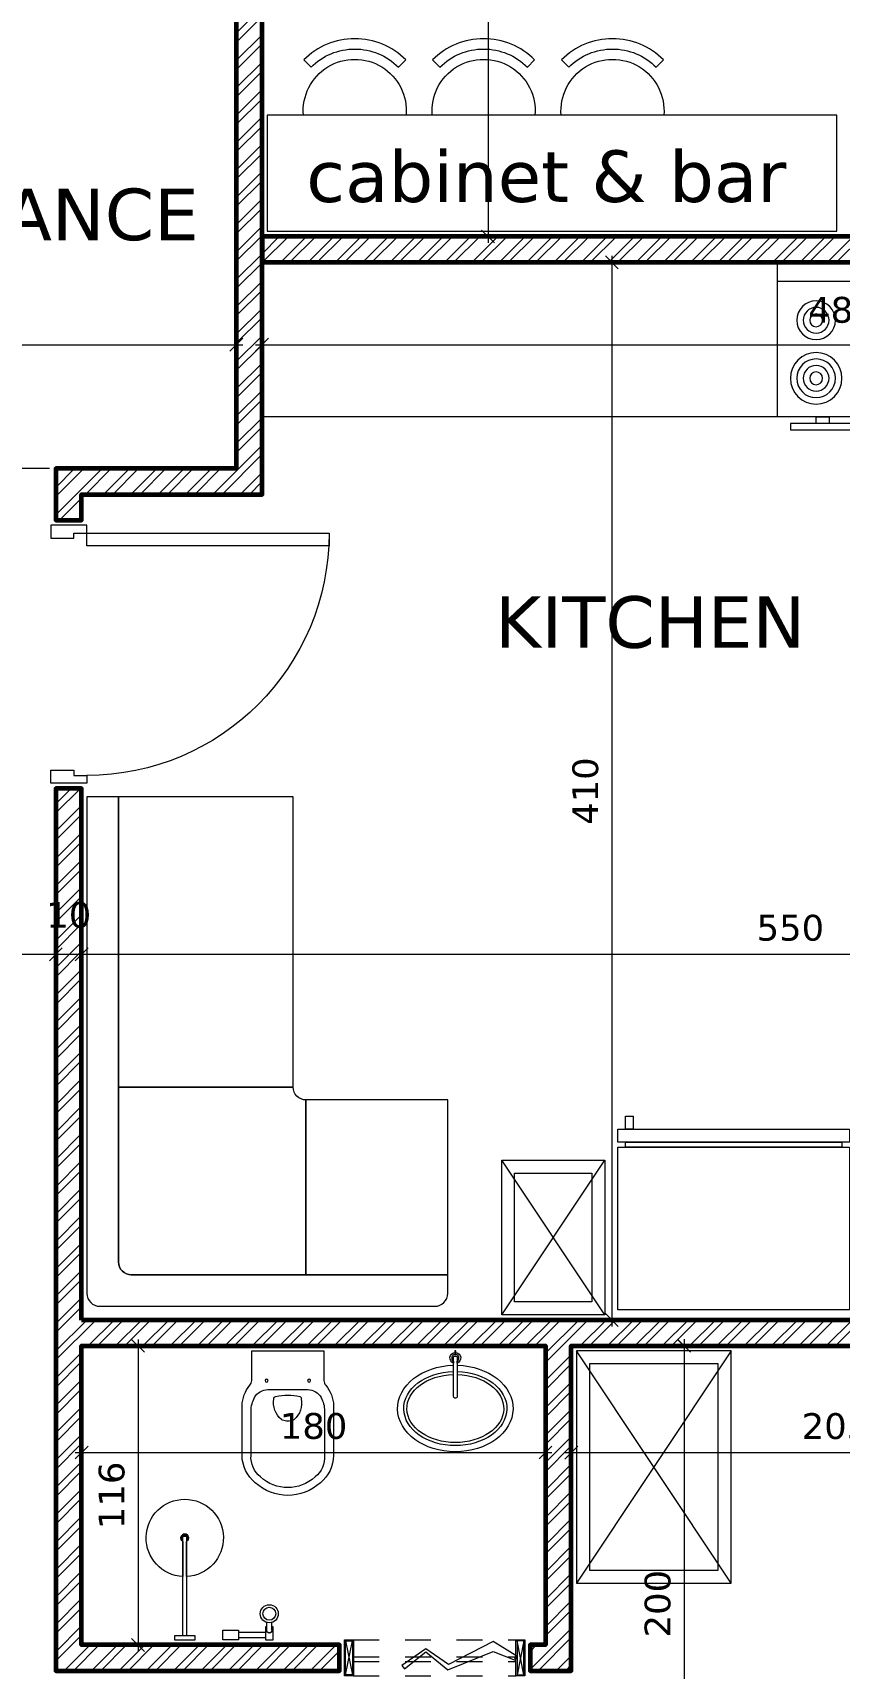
# Model space of a CAD drawing. Header units: inches. Extents: x -48 to 777, y -156 to 510.
# Drawn here: x 304.19 to 307.32, y 141.91 to 148.25 of the extents above; entities that cross this region are included whole.
import ezdxf

# ---------------------------------------------------------------- set-up
doc = ezdxf.new("R2010")
doc.units = ezdxf.units.IN
doc.header["$MEASUREMENT"] = 0
doc.set_wipeout_variables(frame=1)
doc.linetypes.add('ACAD_ISO10W100', pattern=[18, 12, -3, 0, -3])
doc.linetypes.add('HIDDEN2', pattern=[0.1875, 0.125, -0.0625])
doc.layers.get('Defpoints').update_dxf_attribs({"lineweight": 5})
for name, color, linetype, lineweight in [('A-DIM', 9, 'Continuous', 5), ('A-DOORS', 38, 'Continuous', 20), ('A-FURN1', 211, 'Continuous', 15), ('A-LEVELS', 139, 'Continuous', 20), ('A-LIMIT LOT', 235, 'ACAD_ISO10W100', 20), ('A-NOTES', 151, 'Continuous', 20), ('A-SANITARY', 120, 'Continuous', 5), ('A-TEXT', 50, 'Continuous', 15), ('A-WALLS', 7, 'Continuous', 60), ('H-WALLS', 51, 'Continuous', 5), ('modificat', 127, 'Continuous', 15)]:
    doc.layers.add(name, color=color, linetype=linetype, lineweight=lineweight)
doc.layers.add('pts pc', color=7, linetype='Continuous')
doc.styles.add('5mm', font='simplex_.ttf', dxfattribs={"height": 5})
doc.styles.add('ROMAND', font='verdana.ttf')
doc.dimstyles.new('M-1.50', dxfattribs={"dimtxt": 0.1, "dimasz": 0.05, "dimexe": 0.025, "dimexo": 0.025, "dimgap": 0.05, "dimtad": 1, "dimlfac": 100, "dimrnd": 0.5, "dimzin": 9, "dimdsep": 46, "dimtxsty": 'ROMAND', "dimblk": 'OBLIQUE', "dimcen": 1, "dimdle": 0.025, "dimclrd": 256, "dimclre": 256, "dimclrt": 2, "dimadec": 0, "dimazin": 0, "dimtfac": 0.666667, "dimtmove": 2, "dimatfit": 3, "dimfxl": 0.04, "dimtolj": 1, "dimtzin": 5, "dimlwd": -1, "dimlwe": -1, "dimarcsym": 0})
pattern_1 = [(45, (-242.49175, -175.21088), (-0.053033009, 0.053033009), []), (45, (-242.4564, -175.21088), (-0.053033009, 0.053033009), [])]

# ---------------------------------------------------------------- blocks, each defined once
blk = doc.blocks.new('*U36')
for points in [[(130, -160), (100, -160), (100, -20), (150, -20), (150, -110), (130, -110), (130, -160)], [(1070, -160), (1100, -160), (1100, -20), (1050, -20), (1050, -110), (1070, -110), (1070, -160)], [(180, -1100), (180, -160), (130, -160), (130, -1100)]]:
    blk.add_lwpolyline(points, close=True)
blk.add_arc((130, -160), 940, 270, 0)
blk = doc.blocks.new('DZGXFDHYN')
for points in [[(28.3776, 30.5482), (29.2776, 30.5482), (29.2776, 31.1782), (28.3776, 31.1782)], [(28.3776, 30.4782), (29.2776, 30.4782), (29.2776, 30.5282), (28.3776, 30.5282)], [(28.4076, 30.5282), (29.2476, 30.5282), (29.2476, 30.5482), (28.4076, 30.5482)], [(28.4376, 30.4782), (28.4076, 30.4782), (28.4076, 30.4282), (28.4376, 30.4282)]]:
    blk.add_lwpolyline(points, close=True)
blk = doc.blocks.new('dgfbd')
for p, q in [((329.9043, -20.2022), (329.9043, -19.4522)), ((329.9543, -19.9022), (329.9543, -19.7522)), ((329.9543, -19.7522), (330.3543, -19.7522)), ((329.9793, -19.9022), (329.9793, -19.7522)), ((330.3293, -19.7772), (329.9793, -19.7772)), ((330.3293, -19.7522), (330.3293, -19.9022)), ((330.3543, -19.7522), (330.3543, -19.9022)), ((329.9793, -19.8022), (330.3293, -19.8022)), ((330.3293, -19.8272), (329.9793, -19.8272)), ((330.3543, -19.9022), (329.9543, -19.9022)), ((329.9793, -19.8522), (330.3293, -19.8522)), ((330.3293, -19.8772), (329.9793, -19.8772))]:
    blk.add_line(p, q)
for points in [[(330.4293, -19.4522), (329.8293, -19.4522), (329.8293, -20.2022), (330.4293, -20.2022)], [(330.4543, -19.5022), (330.4793, -19.5022), (330.4793, -20.1522), (330.4543, -20.1522)], [(330.4293, -19.6522), (330.4543, -19.6522), (330.4543, -19.6022), (330.4293, -19.6022)], [(330.4293, -20.0022), (330.4543, -20.0022), (330.4543, -20.0522), (330.4293, -20.0522)]]:
    blk.add_lwpolyline(points, close=True)
for centre, radius in [((330.0543, -19.6022), 0.075), ((330.2793, -19.6022), 0.1), ((330.2793, -19.6022), 0.075), ((330.0543, -19.6022), 0.05), ((330.0543, -19.6022), 0.025), ((330.2793, -19.6022), 0.05), ((330.2793, -19.6022), 0.025), ((330.0543, -20.0522), 0.1), ((330.0543, -20.0522), 0.075), ((330.2793, -20.0522), 0.075), ((330.0543, -20.0522), 0.05), ((330.0543, -20.0522), 0.025), ((330.2793, -20.0522), 0.05), ((330.2793, -20.0522), 0.025)]:
    blk.add_circle(centre, radius)
blk = doc.blocks.new('_Oblique')
at = {"color": 0, "linetype": 'ByBlock', "lineweight": -2}
blk.add_line((-0.5, -0.5), (0.5, 0.5), dxfattribs=at)
blk = doc.blocks.new('*D86')
at = {"layer": 'A-DIM', "transparency": 16777216}
blk.add_line((305.9536, 154.8334), (305.9536, 147.4334), dxfattribs=at)
at = {"layer": 'Defpoints', "color": 0, "transparency": 16777216}
for p in [(305.9536, 154.8084), (305.9536, 147.4584), (305.9536, 147.4584)]:
    blk.add_point(p, dxfattribs=at)
at = {"layer": 'A-DIM', "transparency": 16777216, "xscale": 0.05, "yscale": 0.05, "zscale": 0.05}
for p, rotation in [((305.9536, 154.8084), 90), ((305.9536, 147.4584), 270)]:
    blk.add_blockref('_Oblique', p, dxfattribs=dict(at, rotation=rotation))
at = {"layer": 'A-DIM', "color": 2, "transparency": 16777216, "insert": (305.8515, 151.1334), "char_height": 0.1, "attachment_point": 5, "rotation": 90, "style": 'ROMAND'}
blk.add_mtext('\\A1;735', dxfattribs=at)
blk = doc.blocks.new('*D88')
at = {"layer": 'A-DIM', "transparency": 16777216}
for p, q in [((297.3518, 147.0384), (305.0018, 147.0384)), ((297.3768, 147.0134), (297.3768, 147.0134))]:
    blk.add_line(p, q, dxfattribs=at)
at = {"layer": 'Defpoints', "color": 0, "transparency": 16777216}
for p in [(297.3768, 147.0384), (304.9768, 147.0384), (304.9768, 147.0384)]:
    blk.add_point(p, dxfattribs=at)
at = {"layer": 'A-DIM', "transparency": 16777216, "xscale": 0.05, "yscale": 0.05, "zscale": 0.05, "rotation": 180}
blk.add_blockref('_Oblique', (297.3768, 147.0384), dxfattribs=at)
at = {"layer": 'A-DIM', "transparency": 16777216, "xscale": 0.05, "yscale": 0.05, "zscale": 0.05}
blk.add_blockref('_Oblique', (304.9768, 147.0384), dxfattribs=at)
at = {"layer": 'A-DIM', "color": 2, "transparency": 16777216, "insert": (301.1768, 147.1405), "char_height": 0.1, "attachment_point": 5, "style": 'ROMAND'}
blk.add_mtext('\\A1;760', dxfattribs=at)
blk = doc.blocks.new('*D89')
at = {"layer": 'A-DIM', "transparency": 16777216}
blk.add_line((305.0518, 147.0384), (309.9018, 147.0384), dxfattribs=at)
at = {"layer": 'Defpoints', "color": 0, "transparency": 16777216}
for p in [(305.0768, 147.0384), (309.8768, 147.0384), (309.8768, 147.0384)]:
    blk.add_point(p, dxfattribs=at)
at = {"layer": 'A-DIM', "transparency": 16777216, "xscale": 0.05, "yscale": 0.05, "zscale": 0.05, "rotation": 180}
blk.add_blockref('_Oblique', (305.0768, 147.0384), dxfattribs=at)
at = {"layer": 'A-DIM', "transparency": 16777216, "xscale": 0.05, "yscale": 0.05, "zscale": 0.05}
blk.add_blockref('_Oblique', (309.8768, 147.0384), dxfattribs=at)
at = {"layer": 'A-DIM', "color": 2, "transparency": 16777216, "insert": (307.3268, 147.173), "char_height": 0.1, "attachment_point": 5, "style": 'ROMAND'}
blk.add_mtext('\\A1;480', dxfattribs=at)
blk = doc.blocks.new('*D112')
at = {"layer": 'A-DIM', "transparency": 16777216}
for p, q in [((306.2768, 142.7677), (306.2768, 142.7677)), ((306.2518, 142.7427), (308.3518, 142.7427))]:
    blk.add_line(p, q, dxfattribs=at)
at = {"layer": 'Defpoints', "color": 0, "transparency": 16777216}
for p in [(306.2768, 142.7427), (308.3268, 142.7427), (308.3268, 142.7427)]:
    blk.add_point(p, dxfattribs=at)
at = {"layer": 'A-DIM', "transparency": 16777216, "xscale": 0.05, "yscale": 0.05, "zscale": 0.05, "rotation": 180}
blk.add_blockref('_Oblique', (306.2768, 142.7427), dxfattribs=at)
at = {"layer": 'A-DIM', "transparency": 16777216, "xscale": 0.05, "yscale": 0.05, "zscale": 0.05}
blk.add_blockref('_Oblique', (308.3268, 142.7427), dxfattribs=at)
at = {"layer": 'A-DIM', "color": 2, "transparency": 16777216, "insert": (307.3018, 142.8448), "char_height": 0.1, "attachment_point": 5, "style": 'ROMAND'}
blk.add_mtext('\\A1;205', dxfattribs=at)
blk = doc.blocks.new('*D113')
at = {"layer": 'A-DIM', "transparency": 16777216}
blk.add_line((306.7142, 143.1819), (306.7142, 141.1319), dxfattribs=at)
at = {"layer": 'Defpoints', "color": 0, "transparency": 16777216}
for p in [(306.7142, 143.1569), (306.7142, 141.1569), (306.7142, 141.1569)]:
    blk.add_point(p, dxfattribs=at)
at = {"layer": 'A-DIM', "transparency": 16777216, "xscale": 0.05, "yscale": 0.05, "zscale": 0.05}
for p, rotation in [((306.7142, 143.1569), 90), ((306.7142, 141.1569), 270)]:
    blk.add_blockref('_Oblique', p, dxfattribs=dict(at, rotation=rotation))
at = {"layer": 'A-DIM', "color": 2, "transparency": 16777216, "insert": (306.6122, 142.1569), "char_height": 0.1, "attachment_point": 5, "rotation": 90, "style": 'ROMAND'}
blk.add_mtext('\\A1;200', dxfattribs=at)
blk = doc.blocks.new('*D124')
at = {"layer": 'A-DIM', "transparency": 16777216}
for p, q in [((306.359, 147.3584), (306.459, 147.3584)), ((306.434, 147.3834), (306.434, 143.2319))]:
    blk.add_line(p, q, dxfattribs=at)
at = {"layer": 'Defpoints', "color": 0, "transparency": 16777216}
for p in [(306.334, 147.3584), (306.434, 143.2569), (306.434, 143.2569)]:
    blk.add_point(p, dxfattribs=at)
at = {"layer": 'A-DIM', "transparency": 16777216, "xscale": 0.05, "yscale": 0.05, "zscale": 0.05}
for p, rotation in [((306.434, 147.3584), 90), ((306.434, 143.2569), 270)]:
    blk.add_blockref('_Oblique', p, dxfattribs=dict(at, rotation=rotation))
at = {"layer": 'A-DIM', "color": 2, "transparency": 16777216, "insert": (306.3319, 145.3077), "char_height": 0.1, "attachment_point": 5, "rotation": 90, "style": 'ROMAND'}
blk.add_mtext('\\A1;410', dxfattribs=at)
blk = doc.blocks.new('*D244')
at = {"layer": 'A-DIM', "transparency": 16777216}
for p, q in [((303.1518, 144.6751), (304.3018, 144.6751)), ((303.1768, 144.5426), (303.1768, 144.7001)), ((304.2768, 144.5051), (304.2768, 144.7001))]:
    blk.add_line(p, q, dxfattribs=at)
at = {"layer": 'Defpoints', "color": 0, "transparency": 16777216}
for p in [(304.2768, 144.6751), (303.1768, 144.5176), (304.2768, 144.4801)]:
    blk.add_point(p, dxfattribs=at)
at = {"layer": 'A-DIM', "transparency": 16777216, "xscale": 0.05, "yscale": 0.05, "zscale": 0.05, "rotation": 180}
blk.add_blockref('_Oblique', (303.1768, 144.6751), dxfattribs=at)
at = {"layer": 'A-DIM', "transparency": 16777216, "xscale": 0.05, "yscale": 0.05, "zscale": 0.05}
blk.add_blockref('_Oblique', (304.2768, 144.6751), dxfattribs=at)
at = {"layer": 'A-DIM', "color": 2, "transparency": 16777216, "insert": (303.7268, 144.7771), "char_height": 0.1, "attachment_point": 5, "style": 'ROMAND'}
blk.add_mtext('\\A1;110', dxfattribs=at)
blk = doc.blocks.new('*D245')
at = {"layer": 'A-DIM', "transparency": 16777216}
for p, q in [((304.2518, 144.6751), (304.4018, 144.6751)), ((304.2768, 144.5051), (304.2768, 144.7001)), ((304.3768, 144.5613), (304.3768, 144.7001))]:
    blk.add_line(p, q, dxfattribs=at)
at = {"layer": 'Defpoints', "color": 0, "transparency": 16777216}
for p in [(304.3768, 144.6751), (304.3768, 144.5363), (304.2768, 144.4801)]:
    blk.add_point(p, dxfattribs=at)
at = {"layer": 'A-DIM', "transparency": 16777216, "xscale": 0.05, "yscale": 0.05, "zscale": 0.05, "rotation": 180}
blk.add_blockref('_Oblique', (304.2768, 144.6751), dxfattribs=at)
at = {"layer": 'A-DIM', "transparency": 16777216, "xscale": 0.05, "yscale": 0.05, "zscale": 0.05}
blk.add_blockref('_Oblique', (304.3768, 144.6751), dxfattribs=at)
at = {"layer": 'A-DIM', "color": 2, "transparency": 16777216, "insert": (304.3268, 144.8271), "char_height": 0.1, "attachment_point": 5, "style": 'ROMAND'}
blk.add_mtext('\\A1;10', dxfattribs=at)
blk = doc.blocks.new('*D246')
at = {"layer": 'A-DIM', "transparency": 16777216}
for p, q in [((304.3518, 144.6751), (309.9018, 144.6751)), ((304.3768, 144.5613), (304.3768, 144.7001)), ((309.8768, 144.5577), (309.8768, 144.7001))]:
    blk.add_line(p, q, dxfattribs=at)
at = {"layer": 'Defpoints', "color": 0, "transparency": 16777216}
for p in [(309.8768, 144.6751), (304.3768, 144.5363), (309.8768, 144.5327)]:
    blk.add_point(p, dxfattribs=at)
at = {"layer": 'A-DIM', "transparency": 16777216, "xscale": 0.05, "yscale": 0.05, "zscale": 0.05, "rotation": 180}
blk.add_blockref('_Oblique', (304.3768, 144.6751), dxfattribs=at)
at = {"layer": 'A-DIM', "transparency": 16777216, "xscale": 0.05, "yscale": 0.05, "zscale": 0.05}
blk.add_blockref('_Oblique', (309.8768, 144.6751), dxfattribs=at)
at = {"layer": 'A-DIM', "color": 2, "transparency": 16777216, "insert": (307.1268, 144.7771), "char_height": 0.1, "attachment_point": 5, "style": 'ROMAND'}
blk.add_mtext('\\A1;550', dxfattribs=at)
blk = doc.blocks.new('*D259')
at = {"layer": 'A-DIM', "transparency": 16777216}
for p, q in [((303.2018, 148.5584), (303.428, 148.5584)), ((303.403, 148.5834), (303.403, 146.5334)), ((304.2518, 146.5584), (303.378, 146.5584))]:
    blk.add_line(p, q, dxfattribs=at)
at = {"layer": 'Defpoints', "color": 0, "transparency": 16777216}
for p in [(303.1768, 148.5584), (303.403, 146.5584), (304.2768, 146.5584)]:
    blk.add_point(p, dxfattribs=at)
at = {"layer": 'A-DIM', "transparency": 16777216, "xscale": 0.05, "yscale": 0.05, "zscale": 0.05}
for p, rotation in [((303.403, 148.5584), 90), ((303.403, 146.5584), 270)]:
    blk.add_blockref('_Oblique', p, dxfattribs=dict(at, rotation=rotation))
at = {"layer": 'A-DIM', "color": 2, "transparency": 16777216, "insert": (303.3009, 147.5584), "char_height": 0.1, "attachment_point": 5, "rotation": 90, "style": 'ROMAND'}
blk.add_mtext('\\A1;200', dxfattribs=at)
blk = doc.blocks.new('*D260')
at = {"layer": 'A-DIM', "transparency": 16777216}
for p, q in [((303.403, 146.5834), (303.403, 140.8519)), ((304.2518, 146.5584), (303.378, 146.5584))]:
    blk.add_line(p, q, dxfattribs=at)
at = {"layer": 'Defpoints', "color": 0, "transparency": 16777216}
for p in [(304.2768, 146.5584), (303.403, 140.8769), (303.403, 140.8769)]:
    blk.add_point(p, dxfattribs=at)
at = {"layer": 'A-DIM', "transparency": 16777216, "xscale": 0.05, "yscale": 0.05, "zscale": 0.05}
for p, rotation in [((303.403, 146.5584), 90), ((303.403, 140.8769), 270)]:
    blk.add_blockref('_Oblique', p, dxfattribs=dict(at, rotation=rotation))
at = {"layer": 'A-DIM', "color": 2, "transparency": 16777216, "insert": (303.3007, 143.7177), "char_height": 0.1, "attachment_point": 5, "rotation": 90, "style": 'ROMAND'}
blk.add_mtext('\\A1;568', dxfattribs=at)
blk = doc.blocks.new('43535423')
for p, q in [((4445436.5, 161855), (4445462.8, 161986.3)), ((4445436.5, 161986.3), (4445462.8, 161855)), ((4446097.1, 161850.7), (4446097.1, 161990.7)), ((4446127.8, 161855), (4446101.5, 161986.3)), ((4446127.8, 161986.3), (4446101.5, 161855))]:
    blk.add_line(p, q)
at = {"linetype": 'HIDDEN2'}
for p, q in [((4445467.1, 161990.7), (4446097.1, 161990.7)), ((4445467.1, 161924), (4446097.1, 161924)), ((4445467.1, 161906.5), (4446097.1, 161906.5)), ((4445467.1, 161850.7), (4446097.1, 161850.7))]:
    blk.add_line(p, q, dxfattribs=at)
for points in [[(4445432.1, 161850.7), (4445432.1, 161990.7), (4445467.1, 161990.7), (4445467.1, 161850.7)], [(4445436.5, 161855), (4445436.5, 161986.3), (4445462.8, 161986.3), (4445462.8, 161855)], [(4446097.1, 161850.7), (4446097.1, 161990.7), (4446132.1, 161990.7), (4446132.1, 161850.7)], [(4446127.8, 161855), (4446127.8, 161986.3), (4446101.5, 161986.3), (4446101.5, 161855)]]:
    blk.add_lwpolyline(points, close=True)
blk.add_lwpolyline([(4445665.1, 161877.8), (4445747.1, 161943.4), (4445833.2, 161874.6), (4446009.6, 161945.2), (4446093.9, 161911.5), (4446100.4, 161927.8), (4446009.6, 161984.1), (4445836.1, 161894.7), (4445747.1, 161955.6), (4445654.2, 161891.5), (4445665.1, 161877.8)])
blk.add_circle((4446097.1, 161919.6), 4.38)
blk = doc.blocks.new('A$C114C6178')
for points in [[(177.5, -211.9, 0.16864), (147.3, -132.7, -0.198912), (140, -115), (140, 0), (-140, 0), (-140, -115, -0.198912), (-147.3, -132.7, 0.16864), (-177.5, -211.9), (-177.5, -405, 0.225866), (-126.2, -510.7, 0.390178), (126.2, -510.7, 0.225866), (177.5, -405)], [(142.8, -231.9, 0.110329), (129.5, -180.6, 0.254034), (77, -150), (-77, -150, 0.254034), (-129.5, -180.6, 0.110329), (-142.8, -231.9), (-142.8, -405, 0.247706), (-105.9, -488.7, 0.390724), (106.2, -488.4, 0.246571), (142.8, -405)], [(54.9, -185.7, 0.338204), (47.1, -176.5, 0.109547), (-47.1, -176.5, 0.38369), (-52.4, -185.7, 0.252795), (-25.1, -266.2, 0.060555), (-21, -268.7, 0.083015), (0, -272.4, 0.083015), (21, -268.7, 0.060555), (25.1, -266.2, 0.250335)]]:
    blk.add_lwpolyline(points, format="xyb", close=True)
for centre in [(-82.5, -115), (82.5, -115)]:
    blk.add_circle(centre, 5.91)
blk = doc.blocks.new('fghjgcfd')
blk.add_lwpolyline([(114.5988, -90.6044), (114.5932, -90.6044), (114.5932, -90.6223), (114.5988, -90.6223)], close=True)
for points in [[(114.5932, -90.6209, 0.697476), (114.5868, -90.6535), (114.5868, -90.6631, -0.791584), (114.5932, -90.6121)], [(114.6052, -90.8243, -0.509087), (114.5932, -90.8331, -0.325305), (114.5868, -90.8243), (114.5868, -90.6384, -1), (114.6052, -90.6384)], [(114.6052, -90.6631), (114.6052, -90.6535, 0.697476), (114.5988, -90.6209), (114.5988, -90.6121, -0.791584)]]:
    blk.add_lwpolyline(points, format="xyb", close=True)
at = {"extrusion": (0, 0, -1)}
for major_axis, ratio, start_param, end_param in [((-0.28, 0), 0.75, 7.88683, 14.104318), ((-0.25, 0), 0.72, 7.890774, 14.100375), ((-0.235, 0), 0.702128, 7.893123, 14.098025)]:
    blk.add_ellipse((114.596, -90.8834), major_axis=major_axis, ratio=ratio, start_param=start_param, end_param=end_param, dxfattribs=at)
blk = doc.blocks.new('A$C4CB417C4')
blk.add_lwpolyline([(245.2, 7), (381.7, 7, -4.038071), (381.7, -7), (245.2, -7, 42.833797)], format="xyb", close=True)
at = {"ltscale": 0.1}
blk.add_lwpolyline([(0, 40), (15, 40), (15, -40), (0, -40)], close=True, dxfattribs=at)
blk.add_lwpolyline([(402, 7), (15, 7), (15, -7), (402, -7)], close=True)
for radius, start, end in [(150, 182.67477, 177.32523), (15, 207.81814, 152.18186), (12, 215.68533, 144.31467)]:
    blk.add_arc((395, 0), radius, start, end, dxfattribs=at)
blk = doc.blocks.new('A$C666D454D')
at = {"ltscale": 0.1}
for p, q in [((37, 10), (67.5, 10)), ((37, -10), (67.5, -10))]:
    blk.add_line(p, q, dxfattribs=at)
blk.add_lwpolyline([(37, 11), (47, 11), (47, 10.5), (50, 10.5), (50, 15), (0, 15), (0, -15), (50, -15), (50, -10.5), (47, -10.5), (47, -11), (37, -11, -1)], format="xyb", close=True, dxfattribs=at)
blk.add_lwpolyline([(37, -10), (37, -10), (37, -10, -1), (37, 10), (37, 10), (37, 10)], format="xyb", dxfattribs=at)
for radius in [35, 25]:
    blk.add_circle((101, 0), radius, dxfattribs=at)
blk = doc.blocks.new('A$C05B82E3A')
at = {"ltscale": 0.1}
for p, q in [((-30, 29), (-135, 29)), ((-30, 9), (-135, 9))]:
    blk.add_line(p, q, dxfattribs=at)
blk.add_lwpolyline([(30, 0), (30, 38), (-30, 38), (-30, 0)], close=True, dxfattribs=at)
at = {"ltscale": 0.1, "xscale": -1, "rotation": 270}
blk.add_blockref('A$C666D454D', (-150, 0), dxfattribs=at)
blk = doc.blocks.new('*D1165')
at = {"layer": 'A-DIM', "transparency": 16777216}
blk.add_line((304.3518, 142.743), (306.2018, 142.743), dxfattribs=at)
at = {"layer": 'Defpoints', "color": 0, "transparency": 16777216}
for p in [(304.3768, 142.743), (306.1768, 142.743), (306.1768, 142.743)]:
    blk.add_point(p, dxfattribs=at)
at = {"layer": 'A-DIM', "transparency": 16777216, "xscale": 0.05, "yscale": 0.05, "zscale": 0.05, "rotation": 180}
blk.add_blockref('_Oblique', (304.3768, 142.743), dxfattribs=at)
at = {"layer": 'A-DIM', "transparency": 16777216, "xscale": 0.05, "yscale": 0.05, "zscale": 0.05}
blk.add_blockref('_Oblique', (306.1768, 142.743), dxfattribs=at)
at = {"layer": 'A-DIM', "color": 2, "transparency": 16777216, "insert": (305.2768, 142.8452), "char_height": 0.1, "attachment_point": 5, "style": 'ROMAND'}
blk.add_mtext('\\A1;180', dxfattribs=at)
blk = doc.blocks.new('*D1166')
at = {"layer": 'A-DIM', "transparency": 16777216}
blk.add_line((304.5957, 143.1819), (304.5957, 141.9719), dxfattribs=at)
at = {"layer": 'Defpoints', "color": 0, "transparency": 16777216}
for p in [(304.5957, 143.1569), (304.5957, 141.9969), (304.5957, 141.9969)]:
    blk.add_point(p, dxfattribs=at)
at = {"layer": 'A-DIM', "transparency": 16777216, "xscale": 0.05, "yscale": 0.05, "zscale": 0.05}
for p, rotation in [((304.5957, 143.1569), 90), ((304.5957, 141.9969), 270)]:
    blk.add_blockref('_Oblique', p, dxfattribs=dict(at, rotation=rotation))
at = {"layer": 'A-DIM', "color": 2, "transparency": 16777216, "insert": (304.4937, 142.5769), "char_height": 0.1, "attachment_point": 5, "rotation": 90, "style": 'ROMAND'}
blk.add_mtext('\\A1;116', dxfattribs=at)
blk = doc.blocks.new('*D1167')
at = {"layer": 'A-DIM', "transparency": 16777216}
blk.add_line((306.7142, 143.1821), (306.7142, 141.1321), dxfattribs=at)
at = {"layer": 'Defpoints', "color": 0, "transparency": 16777216}
for p in [(306.7142, 143.1571), (306.7142, 141.1571), (306.7142, 141.1571)]:
    blk.add_point(p, dxfattribs=at)
at = {"layer": 'A-DIM', "transparency": 16777216, "xscale": 0.05, "yscale": 0.05, "zscale": 0.05}
for p, rotation in [((306.7142, 143.1571), 90), ((306.7142, 141.1571), 270)]:
    blk.add_blockref('_Oblique', p, dxfattribs=dict(at, rotation=rotation))
at = {"layer": 'A-DIM', "color": 2, "transparency": 16777216, "insert": (306.6122, 142.1571), "char_height": 0.1, "attachment_point": 5, "rotation": 90, "style": 'ROMAND'}
blk.add_mtext('\\A1;200', dxfattribs=at)
blk = doc.blocks.new('xcjvhcghfngf')
at = {"layer": 'A-FURN1'}
blk.add_line((538.4731, 319.9054), (538.4731, 319.1054), dxfattribs=at)
at = {"layer": 'A-FURN1', "extrusion": (0, 0, -1)}
blk.add_lwpolyline([(-538.4731, 319.1054), (-540.3981, 319.1054, -0.414214), (-540.4481, 319.1554), (-540.4481, 320.4554, -0.414214), (-540.3981, 320.5054), (-540.3258, 320.5054), (-540.3258, 319.2777, 0.414214), (-540.2758, 319.2277), (-538.4731, 319.2277)], format="xyb", dxfattribs=at)
blk.add_lwpolyline([(-540.3258, 319.9554), (-540.3258, 320.5054), (-539.6481, 320.5054), (-539.6481, 319.9554)], close=True, dxfattribs=at)
blk.add_lwpolyline([(-539.5981, 319.2277), (-540.2758, 319.2277, -0.414214), (-540.3258, 319.2777), (-540.3258, 319.9554), (-539.6481, 319.9554, 0.414214), (-539.5981, 319.9054)], format="xyb", close=True, dxfattribs=at)
blk.add_lwpolyline([(-538.4731, 319.2277), (-539.5981, 319.2277), (-539.5981, 319.9054), (-538.4731, 319.9054)], dxfattribs=at)
blk = doc.blocks.new('LOT 688  TOPOGRAPHIC PLAN')
at = {"layer": 'A-LEVELS', "linetype": 'Continuous'}
blk.add_lwpolyline([(-315983.55729, -27913.90415), (-315982.31565, -27913.69397), (-315981.69501, -27913.58572), (-315981.10632, -27913.43141), (-315980.53616, -27913.25862), (-315979.95068, -27913.12539), (-315979.35793, -27913.00458), (-315978.78258, -27912.83532), (-315978.24928, -27912.55684), (-315977.76717, -27912.15327), (-315977.30894, -27911.71444), (-315976.84202, -27911.34531), (-315976.59514, -27911.21969), (-315976.33391, -27911.15073), (-315976.05686, -27911.14126), (-315975.76695, -27911.17638), (-315974.54739, -27911.42916), (-315973.94458, -27911.41766), (-315973.35501, -27911.29364), (-315972.19755, -27910.89256), (-315971.62067, -27910.70773), (-315971.03901, -27910.59488), (-315970.44815, -27910.59939), (-315969.84858, -27910.71402)], dxfattribs=at)
at = {"layer": 'A-NOTES', "linetype": 'Continuous', "style": '5mm'}
blk.add_text('688', height=2, rotation=346.245633, dxfattribs=at).set_placement((-315981.70648, -27916.11756))
at = {"linetype": 'Continuous'}
blk.add_wipeout([(-315996.80172, -27893.57917), (-315969.32038, -27896.23659), (-315969.32038, -27930.53073), (-315964.08799, -27936.87852), (-315964.6636, -27941.43051), (-315970.22923, -27937.16678), (-315985.1164, -27950.2257)], dxfattribs=at).dxf.layer = 'A-LIMIT LOT'

msp = doc.modelspace()

# ---------------------------------------------------------------- block references
at = {"layer": 'pts pc'}
msp.add_blockref('LOT 688  TOPOGRAPHIC PLAN', (316282.44716, 28057.10823), dxfattribs=at)

# ---------------------------------------------------------------- next in the draw order: hatches: boundary and pattern name
at = {"layer": 'H-WALLS'}
h = msp.add_hatch(dxfattribs=at)
h.set_pattern_fill('ANSI32', color=256, scale=0.2)
h.set_pattern_definition(pattern_1)
h.paths.add_polyline_path([(305.07678, 148.55845), (304.87678, 148.55845), (304.87678, 148.35845), (304.97678, 148.35845), (304.97678, 146.55845), (304.27678, 146.55845), (304.27678, 146.35845), (304.37678, 146.35845), (304.37678, 146.45845), (305.07678, 146.45845)])
h = msp.add_hatch(dxfattribs=at)
h.set_pattern_fill('ANSI32', color=256, scale=0.2)
h.set_pattern_definition(pattern_1)
h.paths.add_polyline_path([(308.17678, 147.45845), (305.07678, 147.45845), (305.07678, 147.35845), (308.17678, 147.35845)])
h = msp.add_hatch(dxfattribs=at)
h.set_pattern_fill('ANSI32', color=256, scale=0.2)
h.set_pattern_definition([(45, (-198, 0), (-0.053033009, 0.053033009), []), (45, (-197.964645, 0), (-0.053033009, 0.053033009), [])])
h.paths.add_polyline_path([(304.37678, 143.25688), (304.37678, 145.31845), (304.27678, 145.31845), (304.27678, 141.89688), (305.37678, 141.89688), (305.37678, 141.99689), (304.37678, 141.99689), (304.37678, 143.15688), (306.17678, 143.15688), (306.17678, 141.99689), (306.11678, 141.99689), (306.11678, 141.89688), (306.27678, 141.89688), (306.27678, 143.15688), (308.32678, 143.15688), (308.32678, 143.25688)])

# ---------------------------------------------------------------- next in the draw order: linework, layer by layer
at = {"layer": 'A-FURN1', "extrusion": (0, 0, -1)}
for points in [[(-305.23863, 148.14318), (-305.26691, 148.11489, 0.4142136), (-305.60632, 148.11489), (-305.6346, 148.14318, -0.4142136)], [(-305.73863, 148.14318), (-305.76691, 148.11489, 0.4142136), (-306.10632, 148.11489), (-306.1346, 148.14318, -0.4142136)], [(-306.23863, 148.14318), (-306.26691, 148.11489, 0.4142136), (-306.60632, 148.11489), (-306.6346, 148.14318, -0.4142136)]]:
    msp.add_lwpolyline(points, format="xyb", close=True, dxfattribs=at)
at = {"layer": 'A-FURN1'}
msp.add_lwpolyline([(305.09678, 147.47845), (307.30678, 147.47845), (307.30678, 147.92845), (305.09678, 147.92845)], close=True, dxfattribs=at)
at = {"layer": 'A-FURN1', "extrusion": (0, 0, -1)}
for centre in [(-305.43662, 147.94519), (-305.93662, 147.94519), (-306.43662, 147.94519)]:
    msp.add_arc(centre, 0.2, 355.198389, 184.801611, dxfattribs=at)
at = {"layer": 'A-SANITARY'}
msp.add_lwpolyline([(309.87678, 145.45688), (309.27678, 145.45688), (309.27678, 146.75845), (305.07678, 146.75845), (305.07678, 147.35845), (309.87678, 147.35845), (309.87678, 145.45688)], dxfattribs=at)
at = {"layer": 'A-WALLS'}
for points in [[(305.07678, 148.55845), (304.87678, 148.55845), (304.87678, 148.35845), (304.97678, 148.35845), (304.97678, 146.55845), (304.27678, 146.55845), (304.27678, 146.35845), (304.37678, 146.35845), (304.37678, 146.45845), (305.07678, 146.45845)], [(308.17678, 147.45845), (305.07678, 147.45845), (305.07678, 147.35845), (308.17678, 147.35845)]]:
    msp.add_lwpolyline(points, close=True, dxfattribs=at)
msp.add_lwpolyline([(304.37678, 143.25688), (304.37678, 145.31845), (304.27678, 145.31845), (304.27678, 141.89688), (305.37678, 141.89688), (305.37678, 141.99689), (304.37678, 141.99689), (304.37678, 143.15688), (306.17678, 143.15688), (306.17678, 141.99689), (306.11678, 141.99689), (306.11678, 141.89688), (306.27678, 141.89688), (306.27678, 143.15688), (308.32678, 143.15688), (308.32678, 143.25688), (304.37678, 143.25688)], dxfattribs=at)
at = {"layer": 'modificat'}
for p, q in [((306.00678, 143.27688), (306.40678, 143.87688)), ((306.40678, 143.27688), (306.00678, 143.87688)), ((306.89678, 143.13688), (306.29678, 142.23688)), ((306.89678, 142.23688), (306.29678, 143.13688))]:
    msp.add_line(p, q, dxfattribs=at)
for points in [[(306.00678, 143.87688), (306.40678, 143.87688), (306.40678, 143.27688), (306.00678, 143.27688)], [(306.05678, 143.82688), (306.35678, 143.82688), (306.35678, 143.32688), (306.05678, 143.32688)], [(306.29678, 143.13688), (306.29678, 142.23688), (306.89678, 142.23688), (306.89678, 143.13688)], [(306.34678, 143.08688), (306.34678, 142.28688), (306.84678, 142.28688), (306.84678, 143.08688)]]:
    msp.add_lwpolyline(points, close=True, dxfattribs=at)

# ---------------------------------------------------------------- next in the draw order: block references
at = {"layer": 'A-DOORS', "xscale": -0.0009999999999906, "yscale": 0.0009999999999906, "zscale": 0.0009999999999906, "rotation": 90}
msp.add_blockref('*U36', (304.23678, 146.43845), dxfattribs=at)
at = {"layer": 'A-DOORS', "xscale": 0.001, "yscale": 0.001, "zscale": 0.001}
msp.add_blockref('43535423', (-4140.03537, -19.97377), dxfattribs=at)
at = {"layer": 'A-FURN1', "rotation": 269.9999999999932}
msp.add_blockref('xcjvhcghfngf', (-14.70817, 683.75817), dxfattribs=at)
at = {"layer": 'A-SANITARY', "xscale": -1, "rotation": 90}
msp.add_blockref('dgfbd', (287.62461, 477.18771), dxfattribs=at)
at = {"layer": 'A-SANITARY', "extrusion": (0, 0, -1), "rotation": 180}
msp.add_blockref('DZGXFDHYN', (-278.07914, 174.47503), dxfattribs=at)
at = {"layer": 'A-SANITARY', "extrusion": (0, 0, -1), "xscale": 0.001000000000885, "yscale": 0.001000000000885, "zscale": -0.001000000000885}
msp.add_blockref('A$C114C6178', (-305.17678, 143.13688), dxfattribs=at)
at = {"layer": 'A-SANITARY'}
for name, p, xscale, yscale, zscale, rotation in [('fghjgcfd', (214.14997, 215.62043), 0.8, 0.8, 0.8, 359.9999999889927), ('A$C4CB417C4', (304.77678, 142.01689), -0.001000000000885, 0.001000000000885, 0.001000000000885, 270)]:
    msp.add_blockref(name, p, dxfattribs=dict(at, xscale=xscale, yscale=yscale, zscale=zscale, rotation=rotation))
at = {"layer": 'A-SANITARY', "xscale": -0.001000000000885, "yscale": 0.001000000000885, "zscale": 0.001000000000885}
msp.add_blockref('A$C05B82E3A', (304.95496, 142.01689), dxfattribs=at)

# ---------------------------------------------------------------- next in the draw order: texts
at = {"layer": 'A-TEXT', "char_height": 0.2, "width": 2.4947222, "style": 'ROMAND'}
for s, insert, attachment_point in [('cabinet & bar', (305.24823, 147.79224), 1), ('ENTRANCE', (304.83139, 147.44013), 9), ('KITCHEN', (307.18515, 145.8596), 9)]:
    msp.add_mtext(s, dxfattribs=dict(at, insert=insert, attachment_point=attachment_point))

# ---------------------------------------------------------------- next in the draw order: dimensions: what is measured, and where the dimension line sits
at = {"layer": 'A-DIM'}
for base, p1, p2, picture, middle in [((305.95356, 147.45845), (305.95356, 154.80845), (305.95356, 147.45845), '*D86', (305.85147, 151.13345)), ((303.40303, 146.55845), (303.17678, 148.55845), (304.27678, 146.55845), '*D259', (303.30094, 147.55845)), ((306.43397, 143.25688), (306.33397, 147.35845), (306.43397, 143.25688), '*D124', (306.33192, 145.30766)), ((303.40303, 140.87688), (304.27678, 146.55845), (303.40303, 140.87688), '*D260', (303.30074, 143.71767)), ((304.59567, 141.99689), (304.59567, 143.15688), (304.59567, 141.99689), '*D1166', (304.49369, 142.57689)), ((306.71424, 141.15712), (306.71424, 143.15712), (306.71424, 141.15712), '*D1167', (306.61215, 142.15712)), ((306.71424, 141.15688), (306.71424, 143.15688), (306.71424, 141.15688), '*D113', (306.61215, 142.15688))]:
    dim = msp.add_linear_dim(base=base, p1=p1, p2=p2, angle=90, dimstyle='M-1.50', dxfattribs=at)
    dim.commit()
    dim.dimension.update_dxf_attribs({"geometry": picture, "text_midpoint": middle})
for base, p1, p2, picture, middle in [((304.97678, 147.03844), (297.37678, 147.03844), (304.97678, 147.03844), '*D88', (301.17678, 147.14049)), ((304.37678, 144.67507), (304.27678, 144.48015), (304.37678, 144.53632), '*D245', (304.32678, 144.82712)), ((304.27678, 144.67507), (303.17678, 144.51759), (304.27678, 144.48015), '*D244', (303.72678, 144.77712)), ((309.87678, 144.67507), (304.37678, 144.53632), (309.87678, 144.53275), '*D246', (307.12678, 144.77712)), ((306.17678, 142.74296), (304.37678, 142.74296), (306.17678, 142.74296), '*D1165', (305.27678, 142.84524)), ((308.32678, 142.74272), (306.27678, 142.74272), (308.32678, 142.74272), '*D112', (307.30178, 142.8448))]:
    dim = msp.add_linear_dim(base=base, p1=p1, p2=p2, dimstyle='M-1.50', dxfattribs=at)
    dim.commit()
    dim.dimension.update_dxf_attribs({"geometry": picture, "text_midpoint": middle})
dim = msp.add_linear_dim(base=(309.87678, 147.03844), p1=(305.07678, 147.03844), p2=(309.87678, 147.03844), dimstyle='M-1.50', dxfattribs=at)
dim.commit()
dim.dimension.update_dxf_attribs({"geometry": '*D89', "text_midpoint": (307.32678, 147.173), "dimtype": 160})

doc.saveas('drawing.dxf')
